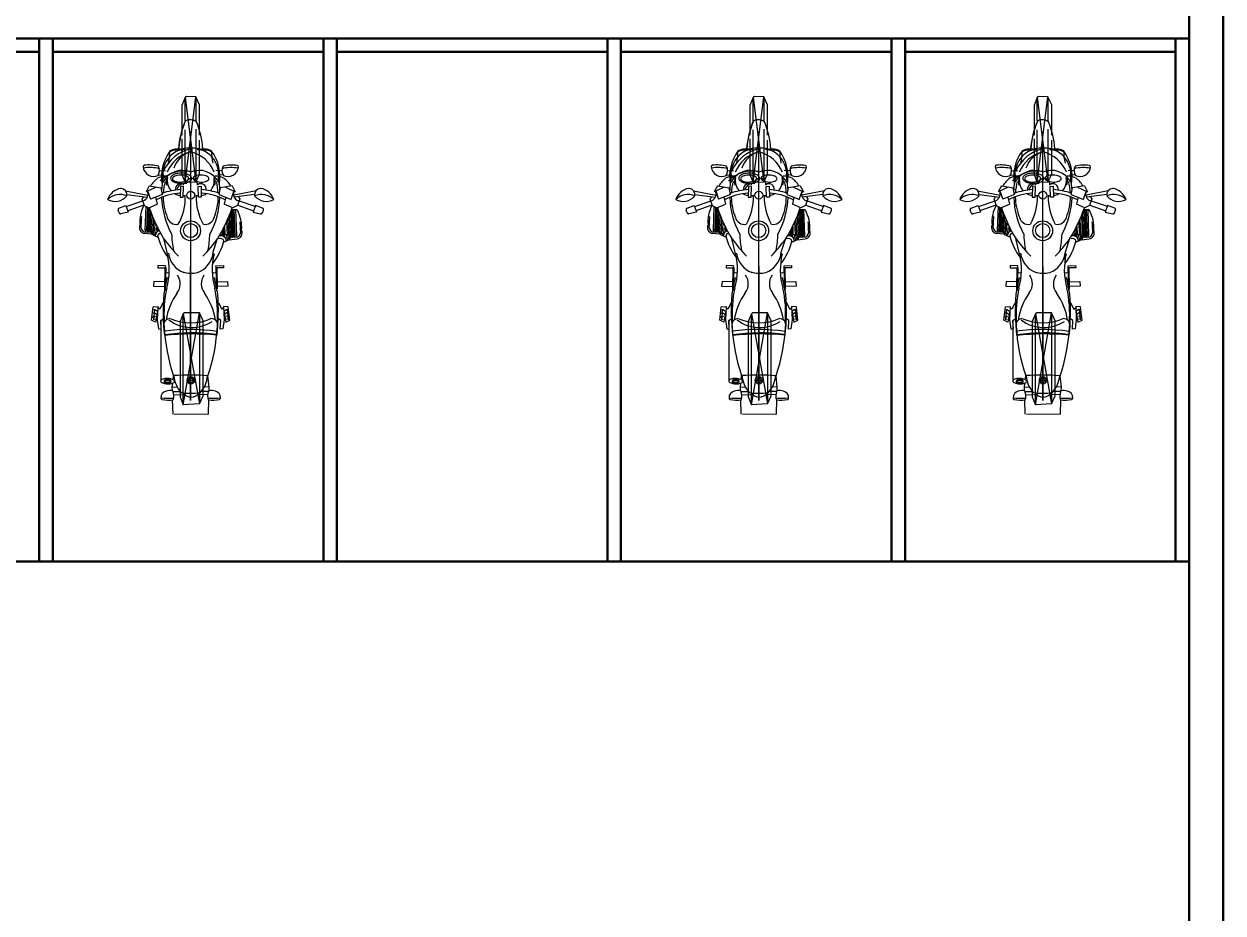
# Model space of a CAD drawing. Header units: millimetres. Extents: x 44692 to 659456, y -26273 to 37550.
# Drawn here: x 271533 to 280366, y 26949 to 33499 of the extents above; entities that cross this region are included whole.
import ezdxf

# ---------------------------------------------------------------- set-up
doc = ezdxf.new("R2010")
doc.units = ezdxf.units.MM
doc.header["$LTSCALE"] = 100
doc.linetypes.add('TRATTEGGIATA2', pattern=[0.375, 0.25, -0.125])
doc.layers.add('Paredes', color=7, linetype='Continuous', lineweight=50)

# ---------------------------------------------------------------- blocks, each defined once
blk = doc.blocks.new('vh31-d')
for p, q in [((4.7935, 4.6807), (4.8221, 4.5334)), ((4.8978, 4.6748), (4.861, 4.5627)), ((4.9103, 4.7241), (4.8919, 4.6769)), ((4.8919, 4.6769), (4.9376, 4.6611)), ((4.9424, 4.7227), (4.9231, 4.7298)), ((4.9376, 4.6611), (4.9487, 4.7111)), ((4.8185, 4.6707), (4.8362, 4.5337)), ((4.8894, 4.5578), (4.9282, 4.6644)), ((4.7601, 4.5204), (4.7992, 4.5412)), ((4.7601, 4.5204), (4.7736, 4.4414)), ((4.768, 4.4743), (4.7992, 4.5412)), ((4.7995, 4.5299), (4.851, 4.5115)), ((4.8187, 4.4321), (4.8509, 4.5143)), ((4.8355, 4.562), (4.8466, 4.5708)), ((4.8466, 4.5708), (4.8923, 4.5551)), ((4.9073, 4.5243), (4.8834, 4.467)), ((4.8923, 4.5551), (4.9073, 4.5243)), ((4.92, 4.5147), (4.9192, 4.5457)), ((4.9193, 4.5427), (5.0926, 4.5491)), ((4.9196, 4.5323), (5.0916, 4.5385)), ((4.9198, 4.5253), (5.0908, 4.5315)), ((4.92, 4.5165), (5.0899, 4.5227)), ((4.9397, 4.5084), (5.089, 4.5139)), ((5.0814, 4.4386), (5.0925, 4.5474)), ((5.1045, 4.5547), (5.1075, 4.5093)), ((5.1217, 4.5009), (5.1168, 4.5533)), ((4.6592, 4.4508), (4.6574, 4.4111)), ((4.6873, 4.46), (4.6854, 4.4231)), ((4.8187, 4.4321), (4.7736, 4.4414)), ((4.8366, 4.4777), (4.8805, 4.4669)), ((4.9604, 4.5003), (5.0881, 4.505)), ((4.9838, 4.4905), (5.0871, 4.4943)), ((5.0023, 4.4823), (5.0861, 4.4854)), ((5.03, 4.4692), (5.0847, 4.4712)), ((5.0431, 4.4627), (5.084, 4.4642)), ((5.059, 4.4545), (5.0831, 4.4553)), ((5.1075, 4.5093), (5.1217, 4.5009)), ((5.1235, 4.4992), (5.1422, 4.4559)), ((5.4021, 4.4892), (5.4335, 4.4918)), ((5.404, 4.4192), (5.4021, 4.4892)), ((5.4335, 4.4918), (5.4372, 4.4184)), ((5.5455, 4.4283), (5.5887, 4.4504)), ((5.5735, 4.4938), (5.5712, 4.4621)), ((5.5712, 4.4621), (5.66, 4.4664)), ((5.6634, 4.5046), (5.5735, 4.4938)), ((5.5887, 4.4504), (5.5778, 4.4624)), ((5.5895, 4.4855), (5.661, 4.4926)), ((5.5939, 4.4935), (5.5906, 4.4864)), ((5.5913, 4.482), (5.6004, 4.47)), ((5.5961, 4.4634), (5.677, 4.4776)), ((5.6101, 4.4868), (5.6211, 4.4714)), ((5.6129, 4.4879), (5.6184, 4.496)), ((5.6328, 4.4893), (5.6383, 4.479)), ((5.6368, 4.4902), (5.6444, 4.4982)), ((5.6528, 4.4915), (5.6565, 4.4811)), ((5.6641, 4.4437), (5.654, 4.4277)), ((5.66, 4.4664), (5.7215, 4.4575)), ((5.677, 4.4776), (5.6634, 4.5046)), ((5.722, 4.44), (5.6641, 4.4437)), ((5.7215, 4.4575), (5.722, 4.44)), ((5.2116, 4.3903), (5.112, 4.4224)), ((5.2165, 4.3984), (5.2566, 4.3791)), ((5.3095, 4.4167), (5.4512, 4.4187)), ((5.3097, 4.4097), (5.4654, 4.4139)), ((6.1126, 4.3657), (6.0357, 4.3574)), ((6.1126, 4.3657), (6.1104, 4.3315)), ((6.1359, 4.365), (6.1126, 4.3657)), ((6.1408, 4.3603), (6.1421, 4.3108)), ((6.1619, 4.3556), (6.1638, 4.2873)), ((6.295, 4.3605), (6.1985, 4.3632)), ((6.295, 4.3605), (6.2959, 4.1312)), ((4.163, 4.2758), (4.16, 4.2123)), ((4.2163, 4.3009), (4.163, 4.2758)), ((4.163, 4.2758), (4.3307, 4.2758)), ((4.4194, 4.3009), (4.2163, 4.3009)), ((4.7347, 4.2758), (4.6815, 4.3009)), ((4.7347, 4.2758), (4.7378, 4.2039)), ((4.16, 4.2123), (4.1661, 4.2039)), ((4.1661, 4.2039), (4.2193, 4.1823)), ((4.3239, 4.2039), (4.1661, 4.2039)), ((4.6845, 4.1823), (4.7378, 4.2039)), ((6.0671, 4.2585), (6.067, 4.2271)), ((6.1619, 4.1279), (6.1638, 4.1962)), ((4.2193, 4.1823), (4.4207, 4.1823)), ((6.0642, 4.123), (6.0357, 4.1261)), ((6.1126, 4.1178), (6.0871, 4.1205)), ((6.1126, 4.1178), (6.1104, 4.152)), ((6.1359, 4.1185), (6.1126, 4.1178)), ((6.1408, 4.1232), (6.1421, 4.1727)), ((6.295, 4.123), (6.1985, 4.1203)), ((4.6592, 4.0327), (4.6574, 4.0724)), ((4.6873, 4.0235), (4.6854, 4.0604)), ((4.7601, 3.9631), (4.7736, 4.0421)), ((4.8187, 4.0514), (4.7736, 4.0421)), ((4.8187, 4.0514), (4.85, 3.9717)), ((5.2167, 4.0851), (5.1138, 4.0603)), ((5.3095, 4.0668), (5.4512, 4.0648)), ((5.3097, 4.0738), (5.4654, 4.0696)), ((5.404, 4.0643), (5.4021, 3.9943)), ((5.4335, 3.9917), (5.4372, 4.0651)), ((5.5455, 4.0552), (5.5887, 4.0331)), ((5.5887, 4.0331), (5.5778, 4.0211)), ((5.6641, 4.0398), (5.654, 4.0558)), ((5.722, 4.0435), (5.6641, 4.0398)), ((5.6647, 4.0404), (6.068, 4.0404)), ((5.7215, 4.026), (5.722, 4.0435)), ((4.7601, 3.9631), (4.7992, 3.9423)), ((4.768, 4.0092), (4.7992, 3.9423)), ((4.7935, 3.8028), (4.8229, 3.9545)), ((4.7947, 3.9519), (4.85, 3.9717)), ((4.8185, 3.8128), (4.8363, 3.9501)), ((4.8366, 4.0058), (4.8831, 4.0172)), ((4.9073, 3.9592), (4.8831, 4.0172)), ((4.8923, 3.9284), (4.9073, 3.9592)), ((4.9031, 3.9505), (5.0557, 3.945)), ((4.9065, 3.9574), (5.055, 3.952)), ((4.9147, 3.9659), (5.0541, 3.9608)), ((4.9366, 3.9739), (5.0532, 3.9696)), ((4.9574, 3.982), (5.0523, 3.9785)), ((4.981, 3.9918), (5.0512, 3.9892)), ((5.0103, 3.9996), (5.0503, 3.9981)), ((5.0275, 4.0131), (5.0489, 4.0123)), ((5.0407, 4.0196), (5.0482, 4.0193)), ((5.0478, 4.0232), (5.0566, 3.9361)), ((5.0687, 3.9288), (5.0717, 3.9742)), ((5.0717, 3.9742), (5.0859, 3.9826)), ((5.0856, 3.9795), (5.081, 3.9302)), ((5.0856, 3.9795), (5.1038, 4.0217)), ((5.4021, 3.9943), (5.4335, 3.9917)), ((5.5735, 3.9897), (5.5712, 4.0214)), ((5.5712, 4.0214), (5.66, 4.0171)), ((5.6634, 3.9789), (5.5735, 3.9897)), ((5.5895, 3.998), (5.661, 3.9909)), ((5.5939, 3.99), (5.5906, 3.9971)), ((5.5913, 4.0015), (5.6004, 4.0135)), ((5.5961, 4.0201), (5.677, 4.0059)), ((5.6101, 3.9966), (5.6211, 4.0121)), ((5.6129, 3.9956), (5.6184, 3.9875)), ((5.6328, 3.9941), (5.6383, 4.0045)), ((5.6368, 3.9933), (5.6444, 3.9853)), ((5.6528, 3.992), (5.6565, 4.0024)), ((5.66, 4.0171), (5.7215, 4.026)), ((5.677, 4.0059), (5.6634, 3.9789)), ((4.8329, 3.9235), (4.8466, 3.9127)), ((4.8466, 3.9127), (4.8923, 3.9284)), ((4.8978, 3.8087), (4.861, 3.9208)), ((4.8894, 3.9257), (4.9282, 3.8191)), ((4.8981, 3.9402), (5.0568, 3.9344)), ((4.8919, 3.8066), (4.9376, 3.8224)), ((4.9103, 3.7594), (4.8919, 3.8066)), ((4.9376, 3.8224), (4.9487, 3.7724)), ((4.9424, 3.7608), (4.9231, 3.7537))]:
    blk.add_line(p, q)
at = {"linetype": 'TRATTEGGIATA2', "ltscale": 0.14}
for p, q in [((4.7378, 4.2039), (4.163, 4.2758)), ((4.1661, 4.2039), (4.7347, 4.2758)), ((4.38, 4.2758), (4.7347, 4.2758)), ((4.6815, 4.3009), (4.4523, 4.3009)), ((5.6661, 4.3252), (5.6129, 4.3002)), ((6.2302, 4.1917), (5.6129, 4.3002)), ((5.6129, 4.3002), (6.2241, 4.3002)), ((5.6129, 4.3002), (5.6129, 4.2001)), ((5.6189, 4.1917), (6.2241, 4.3002)), ((6.1709, 4.3252), (5.6661, 4.3252)), ((6.2241, 4.3002), (6.1709, 4.3252)), ((6.2241, 4.3002), (6.2302, 4.1917)), ((4.7378, 4.2039), (4.3827, 4.2039)), ((6.2016, 4.2429), (4.397, 4.2416)), ((6.2016, 4.2406), (4.397, 4.2419)), ((5.6129, 4.2001), (5.6189, 4.1917)), ((5.6189, 4.1917), (5.6722, 4.1701)), ((6.2302, 4.1917), (5.6189, 4.1917)), ((6.177, 4.1701), (6.2302, 4.1917)), ((4.4434, 4.1823), (4.6845, 4.1823)), ((5.6722, 4.1701), (6.177, 4.1701))]:
    blk.add_line(p, q, dxfattribs=at)
for points in [[(5.2974, 4.4111), (5.296, 4.4618), (5.31, 4.4622), (5.3114, 4.4115)], [(4.7635, 4.291), (4.7629, 4.3108), (4.8365, 4.3128), (4.8371, 4.293)], [(4.7635, 4.1925), (4.7629, 4.1727), (4.8365, 4.1707), (4.8371, 4.1905)], [(5.2974, 4.0724), (5.296, 4.0217), (5.31, 4.0213), (5.3114, 4.072)]]:
    blk.add_lwpolyline(points, close=True)
for points in [[(4.7125, 4.3644, 0.193034), (4.7048, 4.3615, 0.1001), (4.6956, 4.349, 0.0579), (4.6903, 4.333, 0.044437), (4.6878, 4.3111, 0.044437), (4.6892, 4.2892, 0.0579), (4.6936, 4.2729, 0.1001), (4.7022, 4.2599, 0.193034), (4.7097, 4.2567, 0.193034), (4.7175, 4.2595, 0.1001), (4.7266, 4.272, 0.0579), (4.7319, 4.2881, 0.044437), (4.7345, 4.3099, 0.044437), (4.7331, 4.3319, 0.0579), (4.7286, 4.3482, 0.1001), (4.7201, 4.3611, 0.193034)], [(4.71, 4.2482, 0.179555), (4.6985, 4.2441, 0.103263), (4.6856, 4.2277, 0.06303), (4.6781, 4.2064, 0.049233), (4.6749, 4.1778, 0.049233), (4.6774, 4.149, 0.06303), (4.6843, 4.1276, 0.103263), (4.6967, 4.1109, 0.179555), (4.7081, 4.1065, 0.179555), (4.7196, 4.1106, 0.103263), (4.7325, 4.1269, 0.06303), (4.7399, 4.1482, 0.049233), (4.7431, 4.1769, 0.049233), (4.7407, 4.2056, 0.06303), (4.7338, 4.2271, 0.103263), (4.7214, 4.2438, 0.179555)], [(4.7125, 4.1191, 0.193034), (4.7201, 4.1224, 0.1001), (4.7286, 4.1353, 0.0579), (4.7331, 4.1516, 0.044437), (4.7345, 4.1736, 0.044437), (4.7319, 4.1954, 0.0579), (4.7266, 4.2115, 0.1001), (4.7175, 4.224, 0.193034), (4.7097, 4.2268, 0.193034), (4.7022, 4.2236, 0.1001), (4.6936, 4.2106, 0.0579), (4.6892, 4.1943, 0.044437), (4.6878, 4.1724, 0.044437), (4.6903, 4.1505, 0.0579), (4.6956, 4.1345, 0.1001), (4.7048, 4.122, 0.193034)], [(6.0745, 4.1328, 0.206129), (6.0685, 4.1305, 0.096347), (6.061, 4.1197, 0.053189), (6.0566, 4.1058, 0.040249), (6.0543, 4.0869, 0.040249), (6.0551, 4.0678, 0.053189), (6.0584, 4.0537, 0.096347), (6.065, 4.0423, 0.206129), (6.0708, 4.0395, 0.206129), (6.0767, 4.0418, 0.096347), (6.0843, 4.0527, 0.053189), (6.0886, 4.0665, 0.040249), (6.0909, 4.0854, 0.040249), (6.0901, 4.1045, 0.053189), (6.0868, 4.1186, 0.096347), (6.0802, 4.1301, 0.206129)], [(6.0735, 4.1099, 0.162635), (6.069, 4.1084, 0.106028), (6.0643, 4.103, 0.06989), (6.0615, 4.0957, 0.056125), (6.0604, 4.0862, 0.056125), (6.0615, 4.0766, 0.06989), (6.0643, 4.0693, 0.106028), (6.069, 4.0639, 0.162635), (6.0735, 4.0624, 0.162635), (6.0781, 4.0639, 0.106028), (6.0828, 4.0693, 0.06989), (6.0856, 4.0766, 0.056125), (6.0866, 4.0862, 0.056125), (6.0856, 4.0957, 0.06989), (6.0828, 4.103, 0.106028), (6.0781, 4.1084, 0.162635)], [(6.0735, 4.1054, 0.219487), (6.0715, 4.1044, 0.091937), (6.069, 4.1, 0.048644), (6.0676, 4.0946, 0.036369), (6.0671, 4.0871, 0.036369), (6.0676, 4.0796, 0.048644), (6.069, 4.0741, 0.091937), (6.0715, 4.0697, 0.219487), (6.0735, 4.0688, 0.219487), (6.0756, 4.0697, 0.091937), (6.0781, 4.0741, 0.048644), (6.0795, 4.0796, 0.036369), (6.08, 4.0871, 0.036369), (6.0795, 4.0946, 0.048644), (6.0781, 4.1, 0.091937), (6.0756, 4.1044, 0.219487)]]:
    blk.add_lwpolyline(points, format="xyb", close=True)
for centre, radius in [((5.0619, 4.2407), 0.0667), ((5.0602, 4.2406), 0.0475), ((4.8231, 4.2417), 0.0263), ((6.0668, 4.2428), 0.0247), ((6.0668, 4.2428), 0.0158)]:
    blk.add_circle(centre, radius)
for centre, radius, start, end in [((4.8919, 4.6904), 0.1171, 110.06882, 168.94836), ((4.9389, 4.717), 0.1207, 136.26395, 202.48634), ((4.7582, 4.7506), 0.106, 311.27998, 28.0366), ((4.7868, 4.711), 0.01, 168.94836, 188.54147), ((4.8221, 4.7163), 0.0457, 188.54147, 277.54627), ((4.9196, 4.7204), 0.01, 69.73859, 158.70635), ((4.939, 4.7133), 0.01, 347.50376, 69.73859), ((4.8621, 4.5186), 0.2419, 171.66075, 194.41859), ((4.6327, 4.5523), 0.01, 83.55241, 171.66075), ((4.6258, 4.4912), 0.0715, 334.19984, 83.55241), ((4.9082, 4.5127), 0.2705, 169.75948, 193.32052), ((4.815, 4.5756), 0.0472, 243.49804, 341.54309), ((4.5637, 3.5185), 1.059, 58.73512, 71.08549), ((4.9292, 4.5459), 0.01, 118.82199, 181.54), ((5.0385, 4.3473), 0.2368, 85.2275, 118.82199), ((5.0633, 4.0057), 0.5705, 90.6613, 96.11392), ((5.0672, 4.5355), 0.042, 27.20627, 104.45382), ((5.0758, 4.5453), 0.0418, 11.01831, 114.84077), ((5.0739, 4.4204), 0.095, 69.71013, 80.59079), ((5.0878, 4.491), 0.0314, 53.01708, 84.56097), ((5.0848, 4.5034), 0.0283, 41.40207, 76.20748), ((5.0806, 4.5032), 0.0377, 45.84337, 71.76618), ((5.0831, 4.5136), 0.0366, 52.16325, 74.03089), ((4.6984, 4.1513), 0.2868, 79.57454, 126.47924), ((4.6566, 4.5143), 0.0628, 242.76582, 305.29328), ((4.8361, 4.4064), 0.1409, 157.46911, 179.06472), ((4.8602, 4.3471), 0.1917, 121.44447, 142.95534), ((4.8142, 3.8579), 0.5803, 92.47161, 100.30208), ((5.2429, 4.2807), 0.4586, 160.48774, 176.16271), ((5.1797, 4.2965), 0.37, 151.46568, 177.58993), ((4.8142, 3.8579), 0.5803, 62.38844, 87.56039), ((5.0929, 4.4621), 0.0119, 217.04597, 286.43628), ((5.1009, 4.4976), 0.0377, 244.51383, 268.70334), ((5.0911, 4.4555), 0.0159, 47.01956, 112.10817), ((5.0725, 4.3799), 0.1065, 64.12793, 82.62016), ((5.0919, 4.4259), 0.0679, 60.52912, 93.75084), ((5.0774, 4.4078), 0.0982, 63.34092, 83.40716), ((5.133, 4.4441), 0.0371, 92.98427, 198.33146), ((5.1399, 4.441), 0.0255, 113.70635, 203.70635), ((5.0369, 4.0806), 0.3949, 51.9283, 76.41528), ((6.1816, 4.3991), 0.0429, 86.63297, 168.7634), ((6.1848, 4.4283), 0.0137, 30.82385, 92.76638), ((5.7209, 4.3884), 0.4664, 356.10454, 6.5982), ((5.8136, 4.3882), 0.3858, 355.80523, 7.00497), ((4.6868, 4.2492), 0.1808, 83.45134, 180.25296), ((4.6395, 4.3266), 0.1271, 154.15934, 198.83576), ((4.6459, 4.3266), 0.1271, 154.15934, 194.66537), ((4.5354, 4.6825), 0.3007, 268.03097, 283.84025), ((4.756, 4.1852), 0.2318, 112.03268, 165.45252), ((4.8052, 4.2975), 0.1493, 117.76488, 202.31225), ((4.7052, 4.4086), 0.01, 179.06472, 279.71435), ((4.724, 4.2988), 0.1014, 46.57319, 99.71435), ((4.7086, 4.4387), 0.01, 262.7246, 280.30208), ((4.7325, 4.3134), 0.0933, 75.21848, 103.45632), ((4.8294, 4.0466), 0.3804, 93.13432, 105.14526), ((4.8294, 4.0466), 0.3804, 67.99526, 89.28516), ((4.9573, 4.3395), 0.0616, 348.35283, 76.25261), ((5.059, 3.6757), 0.6951, 78.81564, 88.00415), ((4.5986, 3.6812), 0.9031, 45.34846, 55.11431), ((5.191, 4.2303), 0.1624, 20.82228, 82.49235), ((5.3235, 4.8351), 0.4494, 256.32697, 285.8783), ((5.3634, 4.398), 0.0184, 156.19382, 206.88618), ((6.1481, 0.7825), 3.6998, 100.25202, 102.03838), ((5.6174, 3.6418), 0.78, 85.61995, 102.66518), ((5.7342, 3.9701), 0.4438, 99.44204, 124.97621), ((5.6, 2.8866), 1.5406, 83.91589, 94.10704), ((5.6923, 4.382), 0.0403, 72.40708, 186.21185), ((5.3398, 4.2418), 0.3406, 336.74148, 23.50521), ((5.4554, 4.2477), 0.2561, 323.47157, 32.71366), ((5.6493, 3.2285), 1.1932, 71.10459, 87.34903), ((7.0039, 4.2377), 1.2786, 171.87477, 187.8822), ((7.0936, 4.2556), 1.3454, 173.11882, 188.15386), ((7.4882, 4.2517), 1.733, 174.47593, 186.19017), ((7.8985, 4.236), 1.8667, 176.2696, 183.31251), ((6.0223, 4.1704), 0.1847, 47.34089, 85.86827), ((6.21, 4.3818), 0.075, 159.94555, 194.77891), ((6.1712, 4.4359), 0.0807, 245.29074, 289.7084), ((4.3868, 4.2376), 0.0705, 142.66126, 204.10746), ((4.5602, 3.7114), 0.6135, 94.60186, 111.96587), ((4.7489, 4.2498), 0.0387, 80.85024, 265.37582), ((4.7833, 4.3085), 0.0373, 83.49737, 213.53489), ((4.724, 4.2988), 0.1014, 9.22733, 27.94884), ((4.724, 4.2988), 0.1014, 347.19618, 356.33767), ((4.837, 4.6467), 0.3687, 268.35489, 299.34114), ((5.1714, 4.2465), 0.1763, 341.27401, 13.63476), ((5.4181, 4.4124), 0.1, 235.01657, 308.06343), ((5.8361, 4.2415), 0.3179, 348.23891, 11.74477), ((6.1111, 4.2443), 0.0679, 305.4491, 53.9943), ((4.3315, 4.2129), 0.01, 204.10746, 235.64695), ((4.5593, 4.7512), 0.5943, 246.87719, 265.33845), ((4.5602, 4.7721), 0.6135, 248.03413, 265.39814), ((4.6868, 4.2343), 0.1808, 179.74704, 276.54866), ((4.7791, 4.3091), 0.277, 192.66004, 245.47684), ((4.6395, 4.1569), 0.1271, 161.16424, 205.84066), ((4.6459, 4.1569), 0.1271, 165.33463, 205.84066), ((4.6934, 4.287), 0.1676, 195.09005, 252.26514), ((4.756, 4.2983), 0.2318, 194.54748, 247.96732), ((4.8052, 4.186), 0.1493, 157.68775, 242.23512), ((4.8957, 4.2007), 0.2355, 169.79921, 223.92381), ((4.7985, 4.1999), 0.0539, 167.86869, 257.86869), ((4.7833, 4.175), 0.0373, 146.46511, 276.50263), ((4.724, 4.1847), 0.1014, 3.66233, 12.80382), ((4.837, 3.8368), 0.3687, 60.65886, 91.64511), ((5.191, 4.2532), 0.1624, 277.50765, 339.17772), ((4.724, 4.1847), 0.1014, 260.28565, 313.42681), ((5.2429, 4.2028), 0.4586, 183.83729, 199.51226), ((5.1797, 4.187), 0.37, 182.41007, 208.53432), ((4.724, 4.1847), 0.1014, 332.05116, 350.77267), ((4.8142, 4.6256), 0.5803, 272.43961, 297.61156), ((4.9573, 4.144), 0.0616, 283.74739, 11.64717), ((5.059, 4.8078), 0.6951, 271.99585, 281.18436), ((4.5986, 4.8023), 0.9031, 304.88569, 314.65154), ((5.4181, 4.0711), 0.1, 51.93657, 124.98343), ((5.7342, 4.5134), 0.4438, 235.02379, 260.55796), ((5.6493, 5.255), 1.1932, 272.65097, 288.89541), ((6.0223, 4.3131), 0.1847, 274.13173, 312.65911), ((6.21, 4.1017), 0.075, 165.22109, 200.05445), ((6.1712, 4.0475), 0.0807, 70.2916, 114.70926), ((5.7209, 4.0951), 0.4664, 353.4018, 3.89546), ((5.8136, 4.0953), 0.3858, 352.99503, 4.19477), ((4.5354, 3.8009), 0.3007, 76.15975, 91.96903), ((4.6984, 4.3322), 0.2868, 233.52076, 280.42546), ((4.6566, 3.9692), 0.0628, 54.70672, 117.23418), ((4.9079, 3.9688), 0.2706, 166.25843, 189.81419), ((4.7052, 4.0749), 0.01, 80.28565, 180.93528), ((4.8361, 4.077), 0.1409, 180.93528, 202.53089), ((4.7086, 4.0448), 0.01, 79.69792, 97.2754), ((4.8142, 4.6256), 0.5803, 259.69792, 267.52839), ((4.7325, 4.1701), 0.0933, 256.54368, 284.78152), ((4.8294, 4.4369), 0.3804, 254.85474, 266.86568), ((4.8294, 4.4369), 0.3804, 270.71484, 292.00474), ((4.5637, 4.965), 1.059, 288.91451, 301.26488), ((5.0972, 4.0394), 0.0371, 194.32418, 267.43299), ((5.1041, 4.0425), 0.0255, 186.1287, 246.29365), ((5.0011, 4.4029), 0.3949, 283.58472, 308.0717), ((5.3235, 3.6484), 0.4494, 74.1217, 103.67303), ((5.3634, 4.0855), 0.0184, 153.11382, 203.80618), ((6.1481, 7.701), 3.6998, 257.96162, 259.74798), ((5.6174, 4.8417), 0.78, 257.33482, 274.38005), ((5.6, 5.5969), 1.5406, 265.89296, 276.08411), ((5.6923, 4.1015), 0.0403, 173.78815, 287.59292), ((6.1816, 4.0844), 0.0429, 191.2366, 273.36703), ((6.1848, 4.0552), 0.0137, 267.23362, 329.17615), ((4.8618, 3.9628), 0.2421, 165.09734, 187.8441), ((4.6251, 3.9927), 0.0719, 276.25587, 25.29118), ((4.8602, 4.1364), 0.1917, 217.04466, 239.04709), ((4.815, 3.9079), 0.0472, 18.45691, 114.80691), ((5.0651, 3.9859), 0.0377, 91.29666, 115.48617), ((5.0552, 4.028), 0.0159, 247.89183, 312.98044), ((5.0367, 4.1036), 0.1065, 277.37984, 294.12844), ((5.0561, 4.0576), 0.0679, 266.24916, 299.47088), ((5.0416, 4.0757), 0.0982, 276.59284, 296.65908), ((5.0381, 4.0631), 0.095, 279.40921, 290.28987), ((5.052, 3.9925), 0.0314, 275.43903, 306.98292), ((5.049, 3.9801), 0.0283, 283.79252, 318.59793), ((5.0447, 3.9802), 0.0377, 288.23382, 314.15663), ((4.6318, 3.9312), 0.01, 188.33925, 276.44759), ((5.0027, 4.1362), 0.2368, 241.69331, 274.7725), ((5.0275, 4.4778), 0.5705, 263.88608, 269.3387), ((5.0314, 3.948), 0.042, 255.54618, 332.79373), ((5.04, 3.9382), 0.0418, 245.15923, 348.98169), ((5.0472, 3.9699), 0.0366, 285.96911, 307.83675), ((4.8221, 3.7672), 0.0457, 82.45373, 171.45853), ((4.9389, 3.7665), 0.1207, 157.51366, 223.73605), ((4.7582, 3.7329), 0.106, 331.9634, 48.72002), ((4.7868, 3.7725), 0.01, 171.45853, 191.05164), ((4.8919, 3.7931), 0.1171, 191.05164, 249.93118), ((4.9196, 3.7631), 0.01, 201.29365, 290.26141), ((4.939, 3.7702), 0.01, 290.26141, 12.49624)]:
    blk.add_arc(centre, radius, start, end)

msp = doc.modelspace()

# ---------------------------------------------------------------- linework, layer by layer
at = {"layer": 'Paredes'}
for p, q in [((280115.568, -16186.103), (280115.568, 37550)), ((280365.568, -16436.103), (280365.568, 37550)), ((271745.444, 33392.496), (269652.913, 33392.496)), ((271745.444, 33392.496), (271645.444, 33392.496)), ((271645.444, 33392.496), (271645.444, 29539.5)), ((271745.444, 33292.496), (271745.444, 33392.496)), ((273837.975, 33392.496), (271745.444, 33392.496)), ((271745.444, 33292.496), (271745.444, 33392.496)), ((273837.975, 33392.496), (273737.975, 33392.496)), ((273737.975, 33392.496), (273737.975, 29539.5)), ((273837.975, 33392.496), (273737.975, 33392.496)), ((273737.975, 33392.496), (273737.975, 29539.5)), ((273837.975, 33292.496), (273837.975, 33392.496)), ((275930.506, 33392.496), (273837.975, 33392.496)), ((275930.506, 33392.496), (275830.506, 33392.496)), ((275830.506, 33392.496), (275830.506, 29539.5)), ((278023.037, 33392.496), (275930.506, 33392.496)), ((275930.506, 33292.496), (275930.506, 33392.496)), ((278023.037, 33392.496), (277923.037, 33392.496)), ((277923.037, 33392.496), (277923.037, 29539.5)), ((278023.037, 33392.496), (277923.037, 33392.496)), ((277923.037, 33392.496), (277923.037, 29539.5)), ((278023.037, 33292.496), (278023.037, 33392.496)), ((280115.568, 33392.496), (278023.037, 33392.496)), ((278023.037, 33292.496), (278023.037, 33392.496)), ((280115.568, 33392.496), (280015.568, 33392.496)), ((280015.568, 33392.496), (280015.568, 29539.5)), ((280115.568, 33292.496), (280115.568, 33392.496)), ((271445.444, 33292.496), (271645.444, 33292.496)), ((271645.444, 33292.496), (271645.444, 29539.5)), ((271645.444, 33292.496), (271645.444, 29539.5)), ((271745.444, 29539.5), (271745.444, 33292.496)), ((271745.444, 33092.496), (271745.444, 33292.496)), ((271745.444, 33292.496), (273537.975, 33292.496)), ((271745.444, 29539.5), (271745.444, 33292.496)), ((273537.975, 33292.496), (273737.975, 33292.496)), ((273737.975, 33292.496), (273737.975, 29539.5)), ((273837.975, 33092.496), (273837.975, 33292.496)), ((273837.975, 29539.5), (273837.975, 33292.496)), ((273837.975, 33092.496), (273837.975, 33292.496)), ((273837.975, 33292.496), (275630.506, 33292.496)), ((275630.506, 33292.496), (275830.506, 33292.496)), ((275830.506, 33292.496), (275830.506, 29539.5)), ((275930.506, 33092.496), (275930.506, 33292.496)), ((275930.506, 33292.496), (277723.037, 33292.496)), ((275930.506, 29539.5), (275930.506, 33292.496)), ((277723.037, 33292.496), (277923.037, 33292.496)), ((277923.037, 33292.496), (277923.037, 29539.5)), ((277923.037, 33292.496), (277923.037, 29539.5)), ((278023.037, 33092.496), (278023.037, 33292.496)), ((278023.037, 29539.5), (278023.037, 33292.496)), ((278023.037, 33092.496), (278023.037, 33292.496)), ((278023.037, 33292.496), (279815.568, 33292.496)), ((278023.037, 29539.5), (278023.037, 33292.496)), ((279815.568, 33292.496), (280015.568, 33292.496)), ((280015.568, 33292.496), (280015.568, 29539.5)), ((280115.568, 33092.496), (280115.568, 33292.496)), ((280115.568, 29539.5), (280115.568, 33292.496)), ((271745.444, 29539.5), (271745.444, 33092.496)), ((273837.975, 29539.5), (273837.975, 33092.496)), ((273837.975, 29539.5), (273837.975, 33092.496)), ((275930.506, 29539.5), (275930.506, 33092.496)), ((278023.037, 29539.5), (278023.037, 33092.496)), ((278023.037, 29539.5), (278023.037, 33092.496)), ((280115.568, 29539.5), (280115.568, 33092.496)), ((280115.568, 29539.5), (241235.5, 29539.5)), ((271645.444, 29539.5), (271745.444, 29539.5)), ((271645.444, 29539.5), (271745.444, 29539.5)), ((273737.975, 29539.5), (273837.975, 29539.5)), ((273737.975, 29539.5), (273837.975, 29539.5)), ((275830.506, 29539.5), (275930.506, 29539.5)), ((277923.037, 29539.5), (278023.037, 29539.5)), ((277923.037, 29539.5), (278023.037, 29539.5)), ((280015.568, 29539.5), (280115.568, 29539.5))]:
    msp.add_line(p, q, dxfattribs=at)

# ---------------------------------------------------------------- block references
at = {"xscale": 1096.603672871438, "yscale": 1096.603672871438, "zscale": 1096.603672871438, "rotation": 270}
for p in [(268109.483, 37525.925), (272294.544, 37525.925), (274387.075, 37525.925)]:
    msp.add_blockref('vh31-d', p, dxfattribs=at)

doc.saveas('drawing.dxf')
